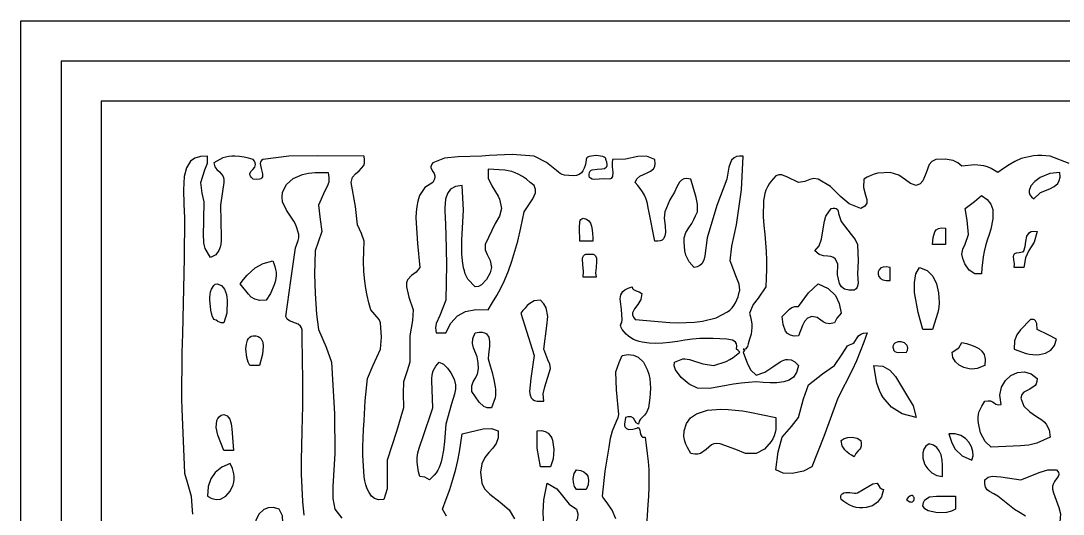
# Model space of a CAD drawing. Extents: x -1323 to 1705, y -706 to 926.
# Drawn here: x 628.5 to 680.4, y 44.1 to 68.7 of the extents above; entities that cross this region are included whole.
import ezdxf

# ---------------------------------------------------------------- set-up
doc = ezdxf.new("R2010")
doc.units = 0
doc.layers.add('CAMADA_1', color=7, linetype='CONTINUOUS')

msp = doc.modelspace()

# ---------------------------------------------------------------- linework, layer by layer
at = {"layer": 'CAMADA_1'}
for points in [[(808.5138, 16.6655), (628.5138, 16.6655), (628.5138, 68.6655), (808.5138, 68.6655), (808.5138, 16.6655)], [(630.5138, 18.6654), (806.5137, 18.6654), (806.5137, 66.6655), (630.5138, 66.6655), (630.5138, 18.6654)], [(804.5138, 20.6655), (804.5138, 64.6655), (632.5138, 64.6655), (632.5138, 20.6655), (804.5138, 20.6655)], [(649.6612, 53.1538), (649.9046, 53.6256), (650.2511, 53.9946), (650.645, 54.2076), (651.1476, 54.312), (651.7745, 54.292), (651.99, 54.6494), (652.1997, 55.0094), (652.3979, 55.3743), (652.579, 55.7469), (652.7747, 56.2229), (652.9438, 56.7106), (653.0952, 57.2061), (653.2378, 57.7055), (653.389, 58.3768), (653.5629, 59.1688), (653.9903, 59.8105), (654.1302, 60.1125), (654.1258, 60.2808), (654.0506, 60.4689), (653.8655, 60.6322), (653.6763, 60.788), (653.4787, 60.9284), (653.2686, 61.0461), (653.1076, 61.1133), (652.94, 61.1663), (652.7679, 61.2067), (652.5936, 61.236), (651.7745, 61.2817), (651.7623, 60.8423), (651.9507, 60.4534), (652.2707, 59.9483), (652.326, 59.8018), (652.367, 59.6487), (652.3984, 59.491), (652.4251, 59.3311), (652.3315, 58.9551), (652.1243, 58.5801), (651.6123, 57.5432), (651.6255, 57.2831), (651.7244, 57.0479), (651.8759, 56.7485), (651.9373, 56.405), (651.8641, 56.1353), (651.6881, 55.8036), (651.4335, 55.5287), (651.2842, 55.4497), (651.1245, 55.4298), (650.7561, 55.8224), (650.6851, 55.9496), (650.6289, 56.0858), (650.5844, 56.228), (650.549, 56.3735), (650.4894, 56.7214), (650.4587, 57.0705), (650.4508, 57.4202), (650.46, 57.77), (650.5407, 59.2562), (650.474, 60.4689), (650.1359, 60.4253), (649.8972, 60.2889), (649.7419, 60.0757), (649.6539, 59.8012), (649.6233, 59.5867), (649.6127, 59.37), (649.6151, 59.1519), (649.6239, 58.9337), (649.6612, 58.0305), (649.6982, 56.5478), (649.6612, 54.7793), (649.3609, 54.0133), (649.178, 53.614), (649.1568, 53.3883), (649.1739, 53.1538), (649.6612, 53.1538)], [(680.2225, 61.1195), (679.716, 61.0783), (679.2351, 60.876), (678.9712, 60.6818), (678.7825, 60.4609), (678.6944, 60.2316), (678.6961, 60.1192), (678.7325, 60.0115), (678.8068, 59.9107), (678.9222, 59.8189), (679.2636, 60.1277), (679.7254, 60.3161), (679.9399, 60.4267), (680.1107, 60.581), (680.1881, 60.7203), (680.2278, 60.8974), (680.2225, 61.1195)], [(675.9961, 56.0799), (675.7065, 56.2691), (675.4976, 56.5808), (675.3936, 56.8406), (675.3458, 57.0554), (675.3866, 57.3067), (675.5092, 57.5646), (675.671, 58.0305), (675.6082, 58.75), (675.5085, 59.3311), (675.9759, 59.683), (676.3213, 59.9816), (676.6075, 59.7861), (676.7887, 59.551), (676.8809, 59.2811), (676.8869, 58.8215), (676.7818, 58.3105), (676.6986, 58.0327), (676.6098, 57.7564), (676.5247, 57.4796), (676.4525, 57.2001), (676.4013, 56.9239), (676.3658, 56.6445), (676.3409, 56.3627), (676.3213, 56.0799), (675.9961, 56.0799)], [(669.9813, 55.2671), (669.7142, 55.2642), (669.5084, 55.3224), (669.3566, 55.4348), (669.2521, 55.5945), (669.157, 56.0279), (669.1684, 56.5677), (669.1075, 56.7197), (669.0357, 56.8259), (668.9545, 56.8949), (668.8181, 56.9466), (668.6684, 56.9616), (668.4562, 56.973), (668.2399, 57.0361), (668.0306, 57.2177), (668.2387, 57.4685), (668.357, 57.8091), (668.4602, 58.427), (668.5016, 58.696), (668.58, 58.9509), (668.8434, 59.3311), (668.946, 59.3534), (669.0256, 59.3544), (669.0852, 59.3367), (669.1456, 59.2792), (669.1821, 59.1912), (669.2066, 59.0801), (669.3311, 58.681), (669.8394, 58.0415), (670.0283, 57.7884), (670.144, 57.5432), (670.1832, 56.7216), (670.144, 56.0799), (670.1758, 55.5974), (670.1377, 55.4199), (670.0781, 55.3413), (669.9813, 55.2671)], [(656.489, 58.8434), (656.6556, 58.8067), (656.7753, 58.7232), (656.8566, 58.6014), (656.9078, 58.4494), (656.9435, 58.2665), (656.9633, 58.0809), (656.9725, 57.8936), (656.9765, 57.7055), (656.3263, 57.7055), (656.3077, 58.3745), (656.3239, 58.6835), (656.3473, 58.7412), (656.3816, 58.7882), (656.4284, 58.8228), (656.489, 58.8434)], [(674.533, 57.5432), (673.8829, 57.5432), (673.9062, 57.8855), (673.9905, 58.1669), (674.0705, 58.2698), (674.1835, 58.3396), (674.3357, 58.3704), (674.533, 58.3559), (674.533, 57.5432)], [(679.0848, 58.1932), (678.9336, 57.6617), (678.6767, 57.2357), (678.5022, 56.8736), (678.4345, 56.405), (677.9469, 56.405), (677.9617, 56.579), (677.9319, 56.7771), (677.9191, 56.9444), (677.9273, 57.003), (677.9469, 57.0554), (677.9732, 57.0862), (678.0122, 57.1091), (678.0608, 57.1256), (678.1963, 57.1489), (678.3606, 57.1745), (678.3929, 57.1853), (678.4181, 57.1995), (678.4345, 57.2177), (678.4981, 57.4348), (678.5264, 57.6968), (678.5757, 57.9492), (678.7013, 58.1372), (678.7964, 58.1857), (678.9226, 58.2061), (679.0848, 58.1932)], [(656.489, 55.9176), (656.508, 56.2058), (656.4734, 56.5475), (656.4675, 56.8237), (656.485, 56.9124), (656.5193, 56.9844), (656.5647, 57.0303), (656.6276, 57.0591), (656.7099, 57.0681), (656.8141, 57.0554), (656.9183, 57.0681), (657.0007, 57.0591), (657.0634, 57.0303), (657.1089, 56.9844), (657.1558, 56.8593), (657.1648, 56.6962), (657.139, 56.4001), (657.1168, 56.1365), (657.1392, 55.9176), (656.489, 55.9176)], [(640.7204, 54.7793), (640.4042, 54.759), (640.1638, 54.8145), (639.9802, 54.9268), (639.8351, 55.0774), (639.4203, 55.5922), (639.5968, 55.8042), (639.7789, 56.01), (639.9723, 56.2032), (640.1825, 56.3777), (640.5692, 56.599), (641.0458, 56.7304), (641.1028, 56.5886), (641.1541, 56.4461), (641.1943, 56.3023), (641.2178, 56.1565), (641.2203, 56.0022), (641.203, 55.8467), (641.1704, 55.6916), (641.1269, 55.5387), (640.9435, 55.1037), (640.7204, 54.7793)], [(671.7695, 56.405), (671.58, 56.4338), (671.4276, 56.4201), (671.3115, 56.3722), (671.2234, 56.2874), (671.1791, 56.1813), (671.1774, 56.0657), (671.2173, 55.9523), (671.2977, 55.8528), (671.4173, 55.7789), (671.5749, 55.7424), (671.7695, 55.7549), (671.7695, 56.405)], [(673.3952, 53.3165), (673.1634, 54.1556), (672.9908, 55.1542), (672.9789, 55.6516), (673.0516, 56.0813), (673.2325, 56.405), (673.6152, 56.2556), (673.8949, 55.9728), (674.0802, 55.5896), (674.1792, 55.1386), (674.2017, 54.8948), (674.2054, 54.6499), (674.1893, 54.406), (674.1526, 54.1654), (673.8829, 53.3165), (673.3952, 53.3165)], [(638.6074, 53.6415), (638.4832, 53.6387), (638.3931, 53.6702), (638.3203, 53.7188), (638.2337, 53.7752), (638.1197, 53.8042), (638.0367, 53.9963), (637.9688, 54.2737), (637.9199, 54.7887), (637.9217, 54.925), (637.9332, 55.0607), (637.9577, 55.1939), (637.9987, 55.323), (638.1108, 55.5045), (638.1885, 55.5618), (638.2821, 55.5922), (638.4928, 55.5074), (638.643, 55.3233), (638.7022, 55.1901), (638.7431, 55.0514), (638.7696, 54.9089), (638.7855, 54.7643), (638.7576, 54.1316), (638.6074, 53.6415)], [(669.0061, 53.6415), (668.7616, 53.6019), (668.5804, 53.6255), (668.4418, 53.6916), (668.3248, 53.7796), (668.1354, 53.9121), (667.8683, 53.9665), (667.6579, 53.8736), (667.5163, 53.7118), (667.4186, 53.506), (667.2178, 52.9914), (666.9897, 52.9869), (666.8096, 53.0303), (666.6714, 53.1157), (666.5695, 53.2373), (666.4504, 53.5652), (666.405, 53.9665), (666.7699, 54.3301), (666.8866, 54.4042), (667.0324, 54.449), (667.2178, 54.4543), (667.7118, 55.144), (668.1934, 55.5922), (668.6871, 55.3578), (669.0548, 54.9973), (669.2425, 54.6129), (669.3311, 54.1293), (669.1227, 53.8825), (669.0061, 53.6415)], [(654.5381, 49.7402), (654.506, 50.1048), (654.5934, 50.4648), (654.8635, 51.3659), (654.8301, 51.5806), (654.742, 51.798), (654.5381, 52.341), (654.6828, 53.488), (654.7318, 53.9587), (654.6563, 54.3949), (654.5333, 54.5957), (654.3757, 54.7793), (654.0647, 54.7328), (653.8357, 54.6042), (653.7137, 54.4986), (653.6029, 54.3818), (653.4997, 54.2574), (653.4002, 54.1293), (653.669, 53.2366), (654.0506, 52.0159), (653.9945, 51.5695), (653.8879, 50.8781), (653.8296, 50.224), (653.8514, 50.0544), (653.9139, 49.9087), (653.9846, 49.831), (654.0829, 49.7736), (654.213, 49.7402), (654.5381, 49.7402)], [(678.7597, 53.8042), (678.2607, 53.3017), (678.0826, 53.0549), (677.968, 52.7448), (677.9469, 52.341), (678.5391, 52.1157), (678.7024, 52.0822), (678.8687, 52.0635), (679.0361, 52.0597), (679.2031, 52.0713), (679.5083, 52.1407), (679.7673, 52.2838), (679.9584, 52.5099), (680.0601, 52.8287), (679.6304, 53.0427), (679.0848, 53.3165), (679.0666, 53.6031), (679.0465, 53.6846), (679.0109, 53.7506), (678.9546, 53.7959), (678.9031, 53.8122), (678.8386, 53.8154), (678.7597, 53.8042)], [(640.3954, 51.5281), (639.9076, 51.5281), (639.8238, 51.6861), (639.7585, 51.9171), (639.7161, 52.3466), (639.7367, 52.5839), (639.7981, 52.7866), (639.8462, 52.8673), (639.9071, 52.9304), (639.9815, 52.9728), (640.0703, 52.9914), (640.2067, 52.9937), (640.3182, 52.9697), (640.4066, 52.9223), (640.4741, 52.8544), (640.5517, 52.6819), (640.5759, 52.4675), (640.5392, 52.093), (640.3954, 51.5281)], [(650.9618, 50.228), (650.9543, 50.5086), (651.024, 50.712), (651.1299, 50.8793), (651.2453, 51.0856), (651.2869, 51.3659), (651.2739, 51.6623), (651.2231, 51.9487), (651.044, 52.3939), (650.9873, 52.6195), (651.0023, 52.866), (651.1245, 53.1538), (651.3144, 53.179), (651.469, 53.1747), (651.5917, 53.1443), (651.6857, 53.0911), (651.8007, 52.9287), (651.8405, 52.714), (651.8314, 52.4728), (651.779, 52.081), (651.7745, 51.8536), (651.8753, 51.5109), (651.9696, 51.1661), (652.0509, 50.8168), (652.1127, 50.4609), (652.1293, 50.3226), (652.1386, 50.1843), (652.137, 50.047), (652.121, 49.9121), (651.9373, 49.4151), (651.7191, 49.4205), (651.5528, 49.4776), (651.3268, 49.6986), (650.9618, 50.228)], [(666.405, 47.952), (666.8633, 48.4862), (667.2178, 48.9274), (667.4557, 49.863), (667.7056, 50.553), (668.4075, 51.1072), (669.0061, 51.5281), (669.3843, 52.0873), (669.6562, 52.5037), (669.7426, 52.5582), (669.8387, 52.5826), (669.9133, 52.6095), (669.9813, 52.6663), (670.2035, 53.0011), (670.3069, 53.0796), (670.4468, 53.134), (670.6317, 53.1538), (670.4584, 52.6831), (670.2804, 52.2146), (670.0927, 51.7504), (669.8907, 51.2929), (669.1684, 49.9026), (668.4813, 47.9963), (667.8683, 46.489), (667.4617, 46.2694), (666.9008, 46.1514), (666.4527, 46.1719), (666.0799, 46.3263), (666.1961, 47.2256), (666.405, 47.952)], [(672.5823, 52.1786), (672.6302, 52.2852), (672.6467, 52.3806), (672.6359, 52.4645), (672.6021, 52.5364), (672.4822, 52.6431), (672.3207, 52.6979), (672.1512, 52.698), (672.0076, 52.6405), (671.956, 52.5891), (671.9234, 52.5223), (671.9141, 52.4397), (671.9322, 52.341), (671.9464, 52.2875), (671.973, 52.2463), (672.0103, 52.2161), (672.0833, 52.1875), (672.172, 52.1747), (672.5823, 52.1786)], [(674.858, 52.1786), (675.1842, 52.3988), (675.3458, 52.6663), (675.565, 52.6118), (675.78, 52.5488), (675.9868, 52.4689), (676.1812, 52.3636), (676.3381, 52.236), (676.4491, 52.0625), (676.5019, 51.8308), (676.4838, 51.5281), (676.3579, 51.4724), (676.2311, 51.4216), (676.1024, 51.3808), (675.9707, 51.3549), (675.8366, 51.3477), (675.7013, 51.3583), (675.5673, 51.3851), (675.4372, 51.4262), (675.2057, 51.544), (675.0206, 51.7112), (674.899, 51.924), (674.858, 52.1786)], [(648.8484, 45.8385), (648.6111, 45.9654), (648.3611, 46.0012), (648.3069, 46.2367), (648.2616, 46.4716), (648.2343, 46.7054), (648.2338, 46.9375), (648.2682, 47.1774), (648.3309, 47.4153), (648.4111, 47.6517), (648.4982, 47.887), (649.0112, 49.4151), (648.9636, 50.7603), (648.9684, 50.8896), (648.9795, 51.0175), (649.0012, 51.1418), (649.0379, 51.2604), (649.0945, 51.3755), (649.1665, 51.4842), (649.2488, 51.5886), (649.3362, 51.6908), (649.5496, 51.5854), (649.7478, 51.3955), (649.9188, 51.153), (650.0701, 50.8419), (650.149, 50.553), (650.1444, 50.3485), (650.091, 50.0953), (649.9448, 49.6172), (649.6612, 48.6024), (649.6318, 48.1696), (649.5939, 47.7371), (649.5389, 47.305), (649.4583, 46.8737), (649.4231, 46.7276), (649.3808, 46.5842), (649.3282, 46.4458), (649.2623, 46.3151), (649.1753, 46.1859), (649.0741, 46.0653), (648.9636, 45.9504), (648.8484, 45.8385)], [(673.0701, 48.9274), (672.3787, 49.116), (671.8364, 49.4539), (671.4319, 49.9292), (671.3331, 50.1002), (671.2479, 50.2784), (671.1757, 50.4623), (671.1161, 50.6505), (670.9568, 51.5281), (671.4052, 51.4878), (671.7549, 51.2866), (672.0344, 50.9728), (672.5823, 50.0653), (672.912, 49.5147), (673.0701, 48.9274)], [(679.735, 47.952), (679.0762, 47.655), (678.8767, 47.6014), (678.6726, 47.5633), (678.4656, 47.5368), (678.2572, 47.518), (676.8089, 47.4641), (676.4996, 47.7491), (676.2768, 48.1647), (676.1651, 48.6517), (676.1551, 48.7999), (676.1576, 48.9485), (676.1751, 49.0948), (676.2099, 49.2363), (676.328, 49.4952), (676.4838, 49.7402), (676.6501, 49.7699), (676.773, 49.7563), (676.868, 49.7147), (676.9502, 49.6605), (677.0395, 49.6066), (677.1491, 49.5731), (677.2967, 49.5775), (677.2365, 50.0432), (677.3175, 50.4482), (677.5098, 50.7794), (677.783, 51.0239), (678.1073, 51.1689), (678.4524, 51.2015), (678.7882, 51.1089), (679.0848, 50.8781), (679.0807, 50.7331), (679.0467, 50.6182), (678.988, 50.5278), (678.7205, 50.3483), (678.4319, 50.1897), (678.3265, 50.0716), (678.2719, 49.9026), (678.4294, 49.4909), (678.7168, 49.2095), (679.0627, 48.9864), (679.1915, 48.904), (679.3161, 48.8153), (679.4319, 48.7167), (679.5345, 48.6049), (679.6837, 48.3273), (679.735, 47.952)], [(661.5281, 48.2769), (661.6376, 48.6404), (661.8431, 48.9177), (662.1307, 49.1177), (662.6851, 49.2928), (663.3446, 49.3448), (663.7072, 49.3346), (664.069, 49.3049), (664.4296, 49.2591), (664.7883, 49.2005), (666.0799, 48.9274), (666.0911, 48.3405), (666.0561, 48.1829), (666.0017, 48.0292), (665.9314, 47.8798), (665.8485, 47.7356), (665.5203, 47.3534), (665.1044, 47.1391), (664.58, 47.1515), (664.0971, 47.3429), (663.3165, 47.6269), (663.1402, 47.6406), (662.9975, 47.6207), (662.8812, 47.5744), (662.6201, 47.3477), (662.3414, 47.1387), (662.2114, 47.106), (662.0511, 47.1039), (661.8532, 47.1391), (661.7655, 47.2909), (661.6829, 47.4447), (661.6107, 47.6025), (661.554, 47.7662), (661.5136, 47.9949), (661.5281, 48.2769)], [(638.6074, 47.3018), (638.3108, 48.0635), (638.2369, 48.4423), (638.2634, 48.7805), (638.3101, 48.8863), (638.3811, 48.9751), (638.4794, 49.044), (638.6074, 49.0897), (638.7891, 49.0121), (638.9079, 48.8541), (638.9529, 48.7387), (638.9823, 48.6193), (639.001, 48.4974), (639.0139, 48.3744), (639.0949, 47.3018), (638.6074, 47.3018)], [(654.213, 48.2769), (654.4306, 48.2906), (654.6114, 48.2463), (654.7573, 48.1522), (654.8272, 48.0779), (654.8853, 47.9931), (654.9325, 47.9008), (654.9698, 47.8039), (655.042, 47.3454), (654.9982, 46.8747), (654.8635, 46.489), (654.3757, 46.489), (654.2098, 47.4155), (654.213, 48.2769)], [(669.9813, 46.9768), (669.8551, 47.0538), (669.7325, 47.1349), (669.6169, 47.2245), (669.5119, 47.3266), (669.3846, 47.5211), (669.3311, 47.7896), (669.4797, 47.8908), (669.6745, 47.9455), (669.8878, 47.9539), (670.1259, 47.904), (670.3067, 47.7896), (670.3346, 47.6343), (670.3295, 47.5118), (670.2987, 47.4152), (670.2494, 47.337), (670.1888, 47.27), (670.0652, 47.1432), (669.9813, 46.9768)], [(674.6958, 48.1147), (674.7583, 47.9168), (674.8278, 47.7228), (674.9114, 47.5366), (675.0161, 47.3621), (675.3624, 47.0257), (675.8335, 46.8141), (675.898, 47.0225), (675.8934, 47.2511), (675.8249, 47.4833), (675.6975, 47.7024), (675.5158, 47.8919), (675.285, 48.0348), (675.01, 48.1146), (674.6958, 48.1147)], [(673.7201, 47.6269), (673.5556, 47.5029), (673.4479, 47.3529), (673.392, 47.1841), (673.3939, 46.9114), (673.4833, 46.6365), (673.5551, 46.5065), (673.6419, 46.3856), (673.7425, 46.2754), (673.8558, 46.1776), (674.1041, 46.042), (674.3707, 46.0012), (674.384, 46.2749), (674.3855, 46.5464), (674.3631, 46.8134), (674.3049, 47.0736), (674.2211, 47.2744), (674.0993, 47.4372), (673.9342, 47.5565), (673.7201, 47.6269)], [(638.9325, 46.6514), (638.5148, 46.4611), (638.1766, 46.1913), (637.9651, 45.887), (637.8342, 45.5021), (637.7946, 45.0257), (638.0255, 44.8989), (638.2452, 44.8522), (638.4497, 44.8756), (638.719, 45.0215), (638.9311, 45.2711), (639.0722, 45.5916), (639.1059, 45.7255), (639.1266, 45.8619), (639.1323, 45.9987), (639.1208, 46.1337), (639.0463, 46.3967), (638.9325, 46.6514)], [(656.1636, 45.3512), (656.0624, 45.4997), (656.0077, 45.6944), (655.9993, 45.9076), (656.0492, 46.1457), (656.1636, 46.3263), (656.373, 46.2939), (656.5354, 46.2274), (656.6529, 46.1309), (656.7283, 46.009), (656.7666, 45.8141), (656.7391, 45.5914), (656.6514, 45.3512), (656.1636, 45.3512)], [(656.1636, 44.3757), (656.2255, 44.1371), (656.2095, 43.9117), (656.1223, 43.7064), (655.9712, 43.5287), (655.6819, 43.3471), (655.3071, 43.2444), (654.8635, 43.2378), (654.7237, 43.4622), (654.6434, 43.5251), (654.5381, 43.5629), (654.5219, 43.8827), (654.5123, 44.2019), (654.5161, 44.5197), (654.5398, 44.8357), (654.7008, 45.6762), (655.1786, 45.3802), (655.5279, 44.9557), (655.806, 44.626), (656.1636, 44.3757)], [(671.4446, 45.3512), (671.3432, 44.9913), (671.1518, 44.7242), (670.8919, 44.5463), (670.5857, 44.4536), (670.4175, 44.4365), (670.2482, 44.44), (670.0813, 44.4644), (669.9206, 44.5099), (669.7642, 44.5783), (669.6155, 44.6638), (669.472, 44.7608), (669.3311, 44.8635), (669.3207, 44.9606), (669.3276, 45.0388), (669.3497, 45.0999), (669.3851, 45.1458), (669.4694, 45.1937), (669.5765, 45.2126), (669.7692, 45.2056), (670.007, 45.1796), (670.0837, 45.1783), (670.144, 45.1884), (670.7082, 45.5264), (670.9084, 45.6374), (671.1195, 45.6762), (671.2588, 45.4517), (671.3391, 45.3887), (671.4446, 45.3512)], [(672.9726, 44.9037), (672.964, 44.9535), (672.9434, 44.9973), (672.9111, 45.0303), (672.8673, 45.0475), (672.8319, 45.0479), (672.7915, 45.0378), (672.7463, 45.0157), (672.6696, 44.9571), (672.5823, 44.8635), (672.678, 44.7886), (672.7598, 44.7463), (672.8068, 44.7338), (672.8476, 44.732), (672.8827, 44.7396), (672.9243, 44.7657), (672.953, 44.8049), (672.969, 44.8525), (672.9726, 44.9037)], [(673.3952, 44.5384), (673.4265, 44.699), (673.4916, 44.8364), (673.7389, 44.9836), (674.0871, 45.0299), (675.0207, 45.0257), (675.0207, 44.3757), (674.8325, 44.2784), (674.5832, 44.2165), (674.1359, 44.1961), (673.6675, 44.296), (673.4967, 44.3987), (673.3952, 44.5384)], [(641.3709, 44.3757), (641.0798, 44.4524), (640.8222, 44.4412), (640.6024, 44.357), (640.3532, 44.1259), (640.2136, 43.8136), (640.1984, 43.4699), (640.3222, 43.1448), (640.4892, 42.9632), (640.7291, 42.8265), (641.0458, 42.75), (641.2763, 42.9995), (641.4645, 43.3529), (641.5495, 43.6965), (641.5296, 44.0477), (641.3709, 44.3757)]]:
    msp.add_lwpolyline(points, close=True, dxfattribs=at)
for points in [[(680.687, 61.5677), (679.735, 61.9322), (679.5286, 61.9509), (679.3223, 61.9647), (679.1164, 61.9687), (678.911, 61.9581), (678.2917, 61.8115), (677.9853, 61.6736), (677.6935, 61.5056), (677.4114, 61.3176), (677.1341, 61.1195), (676.9666, 61.2214), (676.797, 61.3163), (676.6228, 61.3969), (676.4418, 61.4561), (675.9924, 61.5004), (675.3458, 61.4444), (675.1495, 61.6057), (674.9051, 61.719), (674.5198, 61.7888), (674.0452, 61.7695), (673.8533, 61.6771), (673.7228, 61.5231), (673.5635, 61.1136), (673.4013, 60.7069), (673.2671, 60.5564), (673.0701, 60.4689), (672.7821, 60.5763), (672.5385, 60.751), (672.2123, 60.983), (671.7695, 61.1195), (671.1588, 61.0954), (670.9807, 61.0447), (670.8074, 60.973), (670.6374, 60.8872), (670.4689, 60.7944), (670.4557, 60.3737), (670.5536, 59.9905), (670.607, 59.7762), (670.6088, 59.5912), (670.5212, 59.441), (670.3067, 59.3311), (669.7412, 59.5621), (669.3042, 59.9222), (668.8004, 60.4228), (668.1934, 60.7944), (667.9696, 60.8226), (667.7789, 60.7709), (667.5319, 60.6709), (667.2178, 60.6316), (666.6646, 60.8928), (666.3891, 61.0087), (666.2404, 61.0111), (666.0799, 60.9567), (665.9629, 60.8276), (665.851, 60.6957), (665.7492, 60.5583), (665.6625, 60.4125), (665.5923, 60.25), (665.5405, 60.0786), (665.5039, 59.9016), (665.4788, 59.7221), (665.4573, 58.9192), (665.4866, 58.4891), (665.5292, 58.0591), (665.5735, 57.6289), (665.6078, 57.1983), (665.6236, 56.7568), (665.6226, 56.3148), (665.6102, 55.8724), (665.5922, 55.4298), (665.2132, 54.8788), (664.9498, 54.5505), (664.7793, 54.1293), (664.8223, 53.9508), (664.86, 53.7718), (664.8869, 53.5918), (664.8978, 53.4105), (664.8598, 53.0749), (664.7793, 52.8287), (664.7114, 52.6046), (664.668, 52.4715), (664.6327, 52.4008), (664.5886, 52.3501), (664.5607, 52.3335), (664.5293, 52.3257), (664.4939, 52.3279), (664.4544, 52.341), (664.5357, 52.2599), (664.4544, 52.1786), (664.6741, 51.6114), (664.846, 51.2828), (665.1044, 51.0408), (665.5386, 51.1843), (665.931, 51.4515), (666.3034, 51.7094), (666.3926, 51.7545), (666.4853, 51.7913), (666.5807, 51.8161), (666.6779, 51.8252), (666.8506, 51.7961), (667.0299, 51.701), (667.2178, 51.5281), (667.1214, 51.1792), (666.9617, 50.9392), (666.7465, 50.7891), (666.4833, 50.7097), (666.1423, 50.6664), (665.7981, 50.6615), (665.4518, 50.682), (665.1044, 50.7153), (664.7306, 50.6827), (664.3574, 50.6446), (663.9855, 50.5955), (663.6156, 50.5301), (662.8069, 50.3805), (662.1787, 50.3903), (661.7656, 50.5885), (661.3701, 50.9216), (661.0943, 51.3141), (661.0333, 51.5092), (661.0404, 51.6908), (661.4554, 51.8463), (661.5634, 51.851), (661.673, 51.8406), (661.7827, 51.8187), (661.8911, 51.7888), (662.452, 51.6032), (662.9914, 51.5281), (663.6125, 51.7186), (663.7919, 51.8135), (663.963, 51.9257), (664.1287, 52.0493), (664.2916, 52.1786), (664.2107, 52.2599), (664.1293, 52.341), (664.1416, 52.4933), (664.1214, 52.6056), (664.0747, 52.6848), (664.007, 52.7378), (663.9222, 52.777), (663.8318, 52.8021), (663.7377, 52.8177), (663.6416, 52.8287), (663.3061, 52.849), (662.971, 52.8642), (662.6366, 52.8691), (662.3032, 52.8586), (661.93, 52.825), (661.5576, 52.7754), (661.1849, 52.7197), (660.8108, 52.6681), (660.4665, 52.6329), (660.1214, 52.6176), (659.7766, 52.6304), (659.4333, 52.6798), (659.2848, 52.7151), (659.1398, 52.7611), (659.0011, 52.8199), (658.8717, 52.8937), (658.7529, 52.9842), (658.6433, 53.0877), (658.54, 53.1999), (658.4397, 53.3165), (658.3877, 53.4068), (658.3632, 53.4748), (658.36, 53.5273), (658.3717, 53.5714), (658.4141, 53.6624), (658.4397, 53.8042), (658.427, 54.0619), (658.3982, 54.3035), (658.3458, 54.8363), (658.3774, 55.0311), (658.4714, 55.1964), (658.5787, 55.2892), (658.7287, 55.3671), (658.9275, 55.4298), (658.9551, 55.3559), (659.0029, 55.3023), (659.1377, 55.234), (659.2894, 55.1824), (659.4148, 55.1047), (659.3713, 54.8003), (659.2207, 54.5578), (659.0524, 54.3468), (658.955, 54.1364), (658.958, 54.0352), (659.0002, 53.9254), (659.0898, 53.8042), (660.8176, 53.6652), (661.2228, 53.6517), (661.6281, 53.653), (662.0322, 53.6744), (662.434, 53.7213), (663.119, 53.8887), (663.6787, 54.1846), (663.7961, 54.2822), (663.9038, 54.3903), (663.9994, 54.5083), (664.0804, 54.6352), (664.1514, 54.7845), (664.2068, 54.9412), (664.2518, 55.1029), (664.2916, 55.2671), (664.2614, 55.5718), (664.1311, 55.8958), (663.8043, 56.7304), (663.8919, 57.4638), (664.1293, 58.5183), (664.3746, 60.2608), (664.4544, 61.9322), (664.2691, 61.937), (664.1215, 61.9109), (664.0069, 61.8577), (663.8854, 61.7356), (663.8103, 61.5744), (663.7519, 61.3834), (663.7074, 61.1889), (663.6722, 60.9922), (663.6416, 60.7944), (663.1546, 59.4746), (662.666, 57.8683), (662.5591, 56.9719), (662.4997, 56.7589), (662.399, 56.5826), (662.3017, 56.4934), (662.1754, 56.4326), (662.0159, 56.405), (661.7648, 56.6819), (661.6121, 57.0101), (661.5639, 57.2197), (661.539, 57.4335), (661.5297, 57.6502), (661.5281, 57.8683), (661.6137, 58.1446), (661.7851, 58.4115), (661.8987, 58.5928), (661.9992, 58.781), (662.0911, 58.9737), (662.1787, 59.1688), (662.1891, 59.5515), (662.126, 59.8816), (661.8532, 60.7944), (661.6551, 60.8293), (661.5014, 60.8097), (661.3838, 60.7463), (661.2936, 60.6496), (661.1504, 60.4067), (661.0404, 60.1438), (660.8106, 59.7581), (660.5531, 59.1688), (660.5351, 58.8476), (660.5754, 58.4693), (660.5933, 58.1455), (660.5687, 57.9671), (660.499, 57.8249), (660.4301, 57.7625), (660.3369, 57.7202), (660.2162, 57.7003), (660.0653, 57.7055), (659.7784, 59.1353), (659.7375, 59.358), (659.6905, 59.5784), (659.6296, 59.7925), (659.5471, 59.9965), (659.4526, 60.1649), (659.3411, 60.325), (659.2183, 60.4797), (659.0898, 60.6316), (659.1706, 60.815), (659.3119, 60.9379), (659.6786, 61.0995), (659.8551, 61.1872), (659.9947, 61.3117), (660.0552, 61.4274), (660.0812, 61.5776), (660.0653, 61.7695), (659.6496, 61.9357), (659.2094, 61.9108), (658.6075, 61.7837), (657.952, 61.7695), (657.9323, 61.6014), (657.9474, 61.3984), (657.9733, 61.1338), (657.953, 60.9151), (657.9296, 60.8674), (657.8955, 60.8304), (657.8492, 60.8056), (657.7893, 60.7944), (657.5617, 60.8106), (657.2929, 60.7855), (657.0665, 60.7737), (656.9456, 60.7894), (656.8544, 60.8347), (656.8182, 60.8797), (656.798, 60.9409), (656.796, 61.02), (656.8141, 61.1195), (656.8308, 61.1713), (656.8591, 61.2116), (656.8974, 61.2418), (656.9445, 61.2632), (657.1901, 61.2921), (657.4263, 61.2972), (657.5554, 61.3216), (657.6485, 61.3822), (657.6716, 61.42), (657.6855, 61.4671), (657.689, 61.5245), (657.6725, 61.6324), (657.6269, 61.7695), (657.6201, 61.8163), (657.5915, 61.857), (657.5445, 61.8915), (657.4819, 61.9195), (657.1392, 61.9695), (656.7964, 61.9195), (656.7338, 61.8915), (656.6868, 61.857), (656.6582, 61.8163), (656.6514, 61.7695), (656.624, 61.6224), (656.5908, 61.4778), (656.546, 61.3381), (656.4837, 61.206), (656.4075, 61.0993), (656.3057, 61.0181), (656.1723, 60.9687), (656.0014, 60.9567), (655.5616, 60.9818), (655.4586, 61.0223), (655.3604, 61.0778), (655.2663, 61.1439), (655.1758, 61.2161), (654.6737, 61.6268), (654.0506, 61.9322), (652.9585, 62.0097), (652.5814, 62.0079), (652.2042, 61.991), (651.8269, 61.9641), (651.4496, 61.9322), (650.2736, 61.9095), (649.5903, 61.8297), (649.0112, 61.6071), (648.9587, 61.5299), (648.9278, 61.4621), (648.9154, 61.4023), (648.9183, 61.349), (649.0208, 61.1681), (649.0828, 61.0749), (649.1184, 60.9628), (649.1153, 60.8715), (649.0821, 60.7623), (649.0112, 60.6316), (648.6095, 60.3737), (648.3554, 59.9712), (648.2674, 59.7035), (648.2133, 59.4283), (648.1858, 59.1485), (648.1774, 58.8671), (648.2538, 57.5886), (648.3611, 56.405), (648.1897, 56.1698), (647.9565, 55.9966), (647.7629, 55.7838), (647.7127, 55.6308), (647.7106, 55.4298), (647.8263, 54.9272), (648.0357, 54.292), (647.9964, 53.7548), (647.8733, 52.9914), (647.8749, 52.3912), (647.8733, 51.6908), (647.7376, 51.2511), (647.5482, 50.7153), (647.5401, 50.1514), (647.5482, 49.4151), (647.2081, 48.2454), (646.7355, 46.8141), (646.7467, 45.9334), (646.747, 45.3854), (646.5727, 44.8635), (646.3181, 44.8434), (646.1159, 44.9042), (645.9589, 45.0288), (645.8397, 45.1998), (645.7524, 45.3888), (645.6879, 45.5875), (645.6387, 45.7927), (645.5972, 46.0012), (645.5274, 47.0451), (645.526, 47.4748), (645.5408, 47.9046), (645.5663, 48.3346), (645.5972, 48.7647), (645.6453, 49.768), (645.76, 50.8781), (646.0535, 51.5418), (646.41, 52.341), (646.4557, 52.9239), (646.41, 53.6415), (646.343, 53.8181), (646.2339, 53.9484), (645.9227, 54.292), (645.8342, 54.6446), (645.7512, 54.9979), (645.6792, 55.3524), (645.6237, 55.7087), (645.5804, 56.2038), (645.5685, 56.7025), (645.5776, 57.2034), (645.5972, 57.7055), (645.4681, 58.0797), (645.2722, 58.5183), (645.1601, 59.4267), (644.9472, 60.6316), (645.02, 60.8839), (645.1712, 61.0577), (645.3527, 61.2015), (645.5763, 61.4655), (645.6138, 61.5906), (645.6228, 61.7441), (645.5972, 61.9322), (643.2976, 61.9432), (641.8473, 61.937), (640.5581, 61.7695), (640.4884, 61.7162), (640.447, 61.6505), (640.4292, 61.5749), (640.4666, 61.3132), (640.5362, 61.0495), (640.5434, 60.9725), (640.5342, 60.905), (640.5038, 60.8493), (640.4555, 60.8121), (640.3836, 60.7878), (640.2524, 60.7777), (640.0703, 60.7944), (639.9874, 60.8717), (639.9358, 60.9406), (639.911, 61.0024), (639.9089, 61.0584), (639.9644, 61.1702), (640.0629, 61.2749), (640.1555, 61.3878), (640.1925, 61.5243), (640.1782, 61.5965), (640.139, 61.6778), (640.0703, 61.7695), (639.8452, 61.8274), (639.6192, 61.8787), (639.3912, 61.9168), (639.1604, 61.9351), (639.0094, 61.9333), (638.859, 61.919), (638.7113, 61.8908), (638.5684, 61.8473), (638.1197, 61.6071), (638.1595, 61.4032), (638.264, 61.2637), (638.3969, 61.1527), (638.5712, 60.9613), (638.6047, 60.8727), (638.6183, 60.7643), (638.6074, 60.6316), (638.541, 60.1826), (638.4448, 59.4938), (638.4832, 57.8994), (638.4754, 57.7317), (638.4582, 57.5654), (638.4249, 57.4027), (638.369, 57.2456), (638.21, 57.022), (637.957, 56.8926), (637.6889, 57.3384), (637.648, 57.4793), (637.624, 57.6262), (637.6119, 57.7768), (637.6064, 57.9288), (637.6319, 59.6562), (637.5429, 60.0956), (637.4692, 60.6316), (637.6664, 61.2494), (637.7983, 61.5846), (637.7946, 61.9322), (637.4475, 61.9236), (637.1734, 61.8386), (636.9645, 61.6868), (636.755, 61.3537), (636.6457, 60.9224), (636.6079, 60.2558), (636.6327, 59.5452), (636.6564, 58.8628), (636.6359, 56.8649), (636.5533, 53.0983), (636.543, 52.6319), (636.5331, 52.1654), (636.5242, 51.699), (636.517, 51.2325), (636.5122, 50.7661), (636.5104, 50.2996), (636.5122, 49.8333), (636.5184, 49.367), (636.6564, 46.1639), (636.7873, 45.714), (636.9819, 45.0257), (637.035, 44.3125), (637.0535, 44.122)], [(642.6094, 44.0768), (642.5532, 44.7536), (642.5089, 45.4307), (642.4824, 46.1083), (642.4776, 46.8156), (642.4898, 47.5234), (642.51, 48.2314), (642.5294, 48.9396), (642.5387, 49.4665), (642.5432, 49.9933), (642.5437, 50.5201), (642.5407, 51.0469), (642.5351, 51.5736), (642.5275, 52.1004), (642.5185, 52.6271), (642.5088, 53.1538), (642.5135, 53.2941), (642.4871, 53.4032), (642.4349, 53.4864), (642.3199, 53.5747), (642.1774, 53.6353), (641.8823, 53.7466), (641.7664, 53.8339), (641.696, 53.9665), (641.9517, 55.7434), (642.1837, 57.3805), (642.3061, 57.7335), (642.345, 57.8672), (642.346, 58.0305), (642.2953, 58.2052), (642.2404, 58.3777), (642.1771, 58.5454), (642.1013, 58.7062), (641.7414, 59.2443), (641.5377, 59.6604), (641.5162, 59.8982), (641.5333, 60.1438), (641.7271, 60.525), (642.0703, 60.8174), (642.5241, 61.0188), (642.8355, 61.088), (643.1554, 61.1195), (643.481, 61.1258), (643.8093, 61.1195), (643.8296, 60.9962), (643.8442, 60.874), (643.8475, 60.7539), (643.8338, 60.6371), (643.7545, 60.4241), (643.6422, 60.2174), (643.3215, 59.4938), (643.4052, 58.7845), (643.4843, 58.1932), (643.3032, 57.6584), (643.1588, 57.2177), (643.1215, 56.0722), (643.1588, 55.1047), (643.2216, 54.0717), (643.3215, 53.3165), (643.7026, 52.428), (643.9716, 51.6908), (644.1149, 49.1216), (644.1343, 47.1391), (644.0374, 45.502), (644.0315, 44.8992), (644.1343, 44.3757), (644.4934, 43.9242)], [(658.1147, 43.8879), (657.9391, 44.3303), (657.6978, 44.6839), (657.5229, 44.9104), (657.482, 44.9753), (657.4642, 45.0257), (657.4642, 45.0257), (657.5957, 46.2713), (657.7893, 47.4641), (657.8624, 47.9117), (657.952, 48.2769), (658.159, 48.7584), (658.237, 48.9376), (658.2769, 49.0897), (658.1602, 50.3171), (658.1147, 51.2031), (658.286, 51.6702), (658.4397, 52.0159), (658.7414, 52.0653), (659.0039, 52.0367), (659.2285, 51.9389), (659.4968, 51.6821), (659.6865, 51.32), (659.7582, 51.0966), (659.8078, 50.8669), (659.8367, 50.6334), (659.8462, 50.3988), (659.8373, 50.1516), (659.8133, 49.9055), (659.7793, 49.6601), (659.7402, 49.4151), (659.6533, 49.1908), (659.542, 49.0465), (659.4264, 48.9404), (659.3455, 48.8569), (659.2844, 48.7509), (659.2525, 48.6024), (659.1416, 48.6742), (659.0694, 48.785), (658.9966, 48.895), (658.8836, 48.965), (658.8102, 48.9729), (658.7174, 48.9614), (658.602, 48.9274), (658.5499, 48.6111), (658.5599, 48.5253), (658.5841, 48.4585), (658.6521, 48.3827), (658.7448, 48.3465), (658.9642, 48.3564), (659.1606, 48.4126), (659.2247, 48.4344), (659.2437, 48.4398), (659.2469, 48.4402), (659.2496, 48.4405), (659.2514, 48.4402), (659.2525, 48.4396), (659.31, 48.3266), (659.3379, 48.1838), (659.3639, 48.0757), (659.4141, 47.9916), (659.4544, 47.9643), (659.5081, 47.9503), (659.5775, 47.952), (659.6345, 47.5512), (659.6867, 47.1502), (659.7294, 46.7486), (659.7579, 46.3463), (659.769, 45.9063), (659.7624, 45.4657), (659.743, 45.0248), (659.7159, 44.5842), (659.629, 43.2966)], [(649.7039, 44.0297), (649.499, 44.3757), (649.6805, 44.8673), (649.855, 45.3608), (650.0153, 45.8579), (650.1543, 46.3604), (650.2523, 46.7944), (650.3348, 47.2323), (650.407, 47.6728), (650.474, 48.1147), (651.5199, 48.3737), (651.9321, 48.389), (652.2624, 48.2769), (652.272, 47.9199), (652.1719, 47.6446), (651.998, 47.4099), (651.7982, 47.194), (651.6026, 46.9461), (651.4534, 46.6347), (651.3894, 46.2235), (651.4496, 45.6762), (651.5923, 45.3818), (651.8507, 45.118), (652.3687, 44.7233), (652.8064, 44.3435), (653.0751, 43.8879)], [(678.5145, 44.0283), (678.2364, 44.1901), (677.9667, 44.3643), (677.1341, 45.0257), (676.9258, 45.1358), (676.7154, 45.2486), (676.6074, 45.3416), (676.5242, 45.4656), (676.4786, 45.6286), (676.4838, 45.8385), (676.6571, 45.967), (676.8491, 46.0208), (677.2809, 45.9801), (678.2719, 45.8385), (679.2399, 46.208), (679.6277, 46.3302), (680.0601, 46.3263), (680.1205, 46.2569), (680.1564, 46.1943), (680.1712, 46.1369), (680.1679, 46.0832), (680.1307, 45.9975), (680.0672, 45.911), (679.9506, 45.7565), (679.8948, 45.6497), (679.8601, 45.5228), (679.8574, 45.3707), (679.8976, 45.1884), (680.1673, 44.4569), (680.2471, 44.1433), (680.2225, 43.7256)]]:
    msp.add_lwpolyline(points, dxfattribs=at)

doc.saveas('drawing.dxf')
